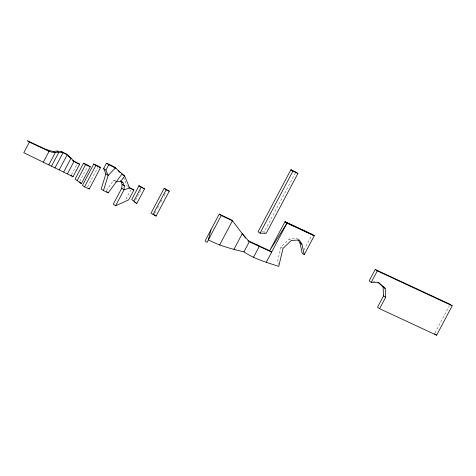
<?xml version="1.0" encoding="UTF-8"?>
<svg xmlns="http://www.w3.org/2000/svg" width="476" height="476" viewBox="0 0 476 476"><rect width="100%" height="100%" fill="white"/><g stroke="black" fill="none" stroke-linecap="round" stroke-linejoin="round"><path stroke-width="0.36" stroke-dasharray="2.38 1.78" d="M298.303 239.285L297.298 238.583L289.259 239.035L280.971 247.032L277.734 260.806L278.377 264.287M71.448 174.757L77.094 164.083M79.659 181.487L87.519 166.648M87.53 186.854L97.776 167.51M130.954 189.644L126.378 198.284L128.092 199.486M135.624 200.093L141.348 189.287M154.736 213.438L156.122 210.809M157.514 208.185L158.562 206.209M160.65 202.264L162.042 199.64M164.131 195.695L166.219 191.751M262.157 231.871L264.204 231.925L295.899 172.056M303.938 250.025L311.554 235.644M434.88 333.093L449.421 305.616M106.398 190.608L113.621 180.273L116.311 179.999M372.726 281.108L376.98 281.399M289.259 239.035L290.265 239.737M264.204 231.925L265.203 232.633M280.971 247.032L282.476 248.091M113.621 180.273L115.341 181.481M123.492 177.173L127.336 186.425"/><path stroke-width="0.71" d="M128.556 186.991L133.893 190.013L128.669 199.89L115.573 205.775L113.282 204.168L121.731 188.216L122.07 184.283L120.601 180.844M121.743 181.648L122.885 182.451L124.355 185.89L124.022 189.823L115.573 205.775M210.963 229.735L208.369 239.845C219.466 245.848 231.752 248.918 243.944 251.858C254.452 259.033 266.81 262.437 278.763 266.376L282.976 248.442L291.27 240.44L299.303 239.993L301.957 244.236L304.218 254.696L302.206 253.291L299.945 242.825L298.053 239.797M133.893 190.013L129.621 188.026L124.682 176.132L115.466 167.903L113.175 166.297L106.487 163.185L103.631 168.581L105.886 173.835L101.168 188.978L103.453 190.584L108.266 192.822L122.1 173.829M103.453 190.584L108.171 175.442L115.466 167.903L108.778 164.791L106.487 163.185M79.671 164.166C72.501 162.661 70.067 154.539 63.046 152.719C57.727 152.147 51.67 153.7 47.178 149.958L27.489 140.795L29.393 142.134L23.8 152.695L73.024 176.721L79.671 164.166L72.679 160.466M43.37 162.078L49.082 151.291L29.393 142.134M48.879 164.75L55.21 152.784L53.306 151.451L47.178 149.958M55.079 167.766L63.046 152.719L61.136 151.386L56.924 151.088L53.306 151.451M59.256 169.795L67.259 154.682L61.136 151.386M63.713 171.961L71.049 158.109L68.056 155.795M67.455 173.776L73.953 161.507L72.995 160.834M83.52 163.179L75.071 179.131L81.402 183.593L90.285 166.814L88.203 165.356L83.52 163.179L85.603 164.636L90.285 166.814M77.154 180.594L85.603 164.636M93.778 164.041L82.467 185.408L84.549 186.866L89.274 188.96L100.543 167.677L98.455 166.219L93.778 164.041L95.86 165.499L100.543 167.677M84.549 186.866L95.86 165.499M105.886 173.835L108.171 175.442L105.922 170.182L108.778 164.791M138.968 185.807L131.703 199.527L136.767 203.508L144.508 188.889L138.968 185.807L144.508 188.889M133.851 201.033L141.116 187.312M154.04 214.753L156.045 216.163L169.266 191.185L164.16 188.335L151.011 213.171L156.116 216.021M153.022 214.575L166.172 189.745L164.16 188.335M219.228 214.135L205.031 240.939L207.042 242.344L221.233 215.539L219.228 214.135L230.449 219.359L232.455 220.763L245.616 238.101M219.591 245.063L232.455 220.763L221.233 215.539M233.924 249.382L242.254 233.651L249.305 241.731L271.647 252.125L269.642 250.721L247.966 240.636M243.944 251.858L249.305 241.731M290.901 169.736L258.063 231.752L260.075 233.163L266.209 233.335L297.905 173.466L295.899 172.056L290.901 169.736L292.913 171.14L297.905 173.466M260.075 233.163L292.913 171.14M253.452 257.421L259.301 246.378L257.296 244.973M266.257 262.312L286.998 223.137L284.987 221.733L269.642 250.721L286.998 223.137L314.249 235.739L304.218 254.696M375.213 269.458L369.174 280.858L371.256 282.322L379.069 282.857L385.179 288.432L385.614 297.321L379.592 308.692L436.617 335.205L452.2 305.77L450.118 304.313L375.213 269.458L377.295 270.915L452.2 305.77M371.256 282.322L377.295 270.915M378.003 282.327L383.097 286.969L383.531 295.864L377.51 307.234L379.592 308.692M51.533 166.041L58.828 152.421L56.924 151.088M115.912 181.88L120.618 181.398L124.682 176.132L122.391 174.525M129.621 188.026L124.022 189.823L121.731 188.216M166.172 189.745L169.266 191.185M120.618 181.398L122.885 182.451M383.097 286.969L385.179 288.432M383.531 295.864L385.614 297.321M434.534 333.741L436.617 335.205M299.945 242.825L301.957 244.236M103.631 168.581L105.922 170.182M122.07 184.283L124.355 185.89M134.619 202.002L136.767 203.508M106.547 191.62L108.266 192.822M71.114 175.382L73.024 176.721M88.233 188.228L89.274 188.96M79.314 182.135L81.402 183.593M113.175 166.297L115.888 168.718M118.054 170.652L120.226 172.592M65.355 153.343L66.432 154.325M69.139 156.771L69.972 157.74M312.244 234.335L284.987 221.733L314.249 235.739L312.244 234.335"/></g></svg>
